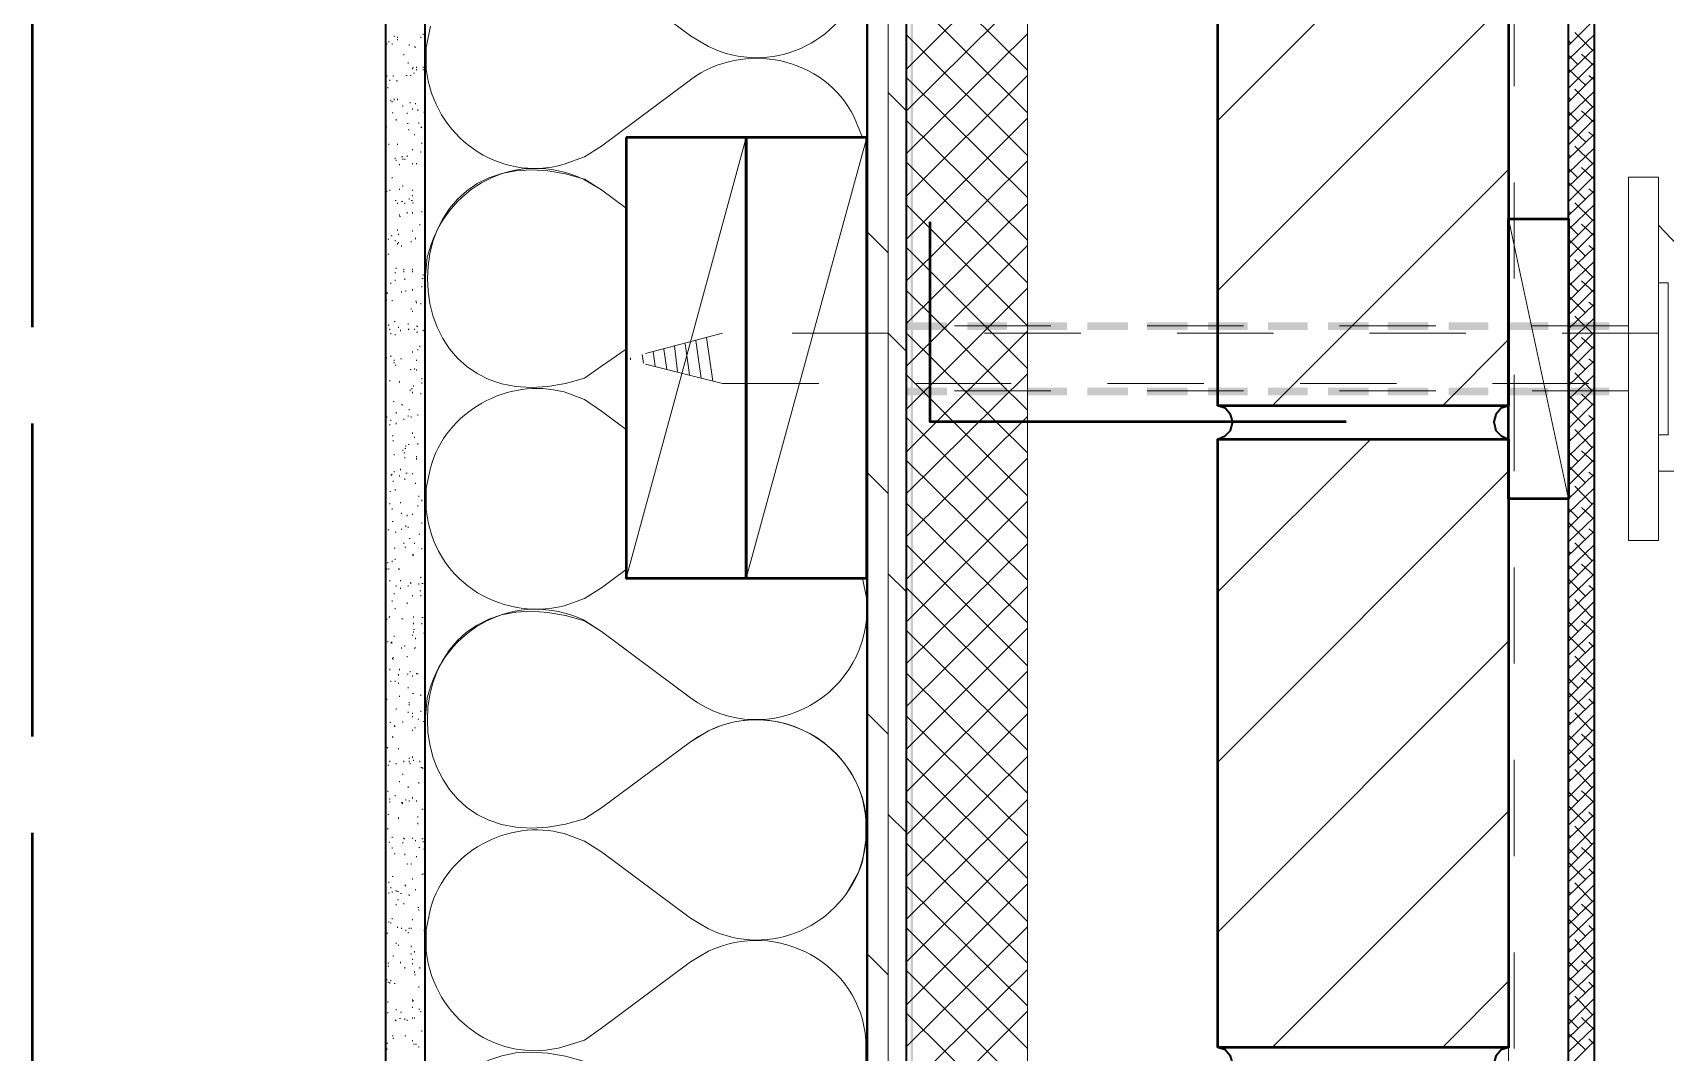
# Model space of a CAD drawing. Header units: inches. Extents: x 5 to 516, y -193 to 129.
# Drawn here: x 91.247 to 92.943, y -178.533 to -177.474 of the extents above; entities that cross this region are included whole.
import ezdxf

# ---------------------------------------------------------------- set-up
doc = ezdxf.new("R2010")
doc.units = ezdxf.units.IN
doc.header["$MEASUREMENT"] = 0
doc.linetypes.add('PDF_IMPORT', pattern=[1, 0.8, -0.2])
doc.layers.add('PDF8_Geometry', color=7, linetype='Continuous')
doc.layers.add('PDF8_Solid Fills', color=7, linetype='Continuous')

msp = doc.modelspace()

# ---------------------------------------------------------------- hatches: boundary and pattern name
at = {"layer": 'PDF8_Solid Fills', "transparency": 33554559}
for points in [[(92.1544045, -177.7746709), (92.1544045, -177.7824487), (92.1966267, -177.7824495), (92.1966267, -177.7746709)], [(92.2177386, -177.7746709), (92.2177386, -177.7824487), (92.2588497, -177.7824495), (92.2588497, -177.7746709)], [(92.2799606, -177.7746709), (92.2799606, -177.7824487), (92.3210717, -177.7824495), (92.3210717, -177.7746709)], [(92.3421825, -177.7746709), (92.3421825, -177.7824487), (92.3844047, -177.7824495), (92.3844047, -177.7746709)], [(92.4044045, -177.7746709), (92.4044045, -177.7824487), (92.4466267, -177.7824495), (92.4466267, -177.7746709)], [(92.4677386, -177.7746709), (92.4677386, -177.7824487), (92.5088497, -177.7824495), (92.5088497, -177.7746709)], [(92.5299606, -177.7746709), (92.5299606, -177.7824487), (92.5710717, -177.7824495), (92.5710717, -177.7746709)], [(92.5921825, -177.7746709), (92.5921825, -177.7824487), (92.6344048, -177.7824495), (92.6344048, -177.7746709)], [(92.6544045, -177.7746709), (92.6544045, -177.7824487), (92.6966267, -177.7824495), (92.6966267, -177.7746709)], [(92.7177386, -177.7746709), (92.7177386, -177.7824487), (92.7588498, -177.7824495), (92.7588498, -177.7746709)], [(92.7799606, -177.7746709), (92.7799606, -177.7824487), (92.8210717, -177.7824495), (92.8210717, -177.7746709)], [(92.8421826, -177.7746709), (92.8421826, -177.7824487), (92.8844048, -177.7824495), (92.8844048, -177.7746709)], [(92.1544045, -177.8424493), (92.1544045, -177.8502271), (92.1966267, -177.8502268), (92.1966267, -177.8424493)], [(92.2177386, -177.8424493), (92.2177386, -177.8502271), (92.2588497, -177.8502268), (92.2588497, -177.8424493)], [(92.2799606, -177.8424493), (92.2799606, -177.8502271), (92.3210717, -177.8502268), (92.3210717, -177.8424493)], [(92.3421825, -177.8424493), (92.3421825, -177.8502271), (92.3844047, -177.8502268), (92.3844047, -177.8424493)], [(92.4044045, -177.8424493), (92.4044045, -177.8502271), (92.4466267, -177.8502268), (92.4466267, -177.8424493)], [(92.4677386, -177.8424493), (92.4677386, -177.8502271), (92.5088497, -177.8502268), (92.5088497, -177.8424493)], [(92.5299606, -177.8424493), (92.5299606, -177.8502271), (92.5710717, -177.8502268), (92.5710717, -177.8424493)], [(92.5921825, -177.8424493), (92.5921825, -177.8502271), (92.6344048, -177.8502268), (92.6344048, -177.8424493)], [(92.6544045, -177.8424493), (92.6544045, -177.8502271), (92.6966267, -177.8502268), (92.6966267, -177.8424493)], [(92.7177386, -177.8424493), (92.7177386, -177.8502271), (92.7588498, -177.8502268), (92.7588498, -177.8424493)], [(92.7799606, -177.8424493), (92.7799606, -177.8502271), (92.8210717, -177.8502268), (92.8210717, -177.8424493)], [(92.8421826, -177.8424493), (92.8421826, -177.8502271), (92.8844048, -177.8502268), (92.8844048, -177.8424493)]]:
    msp.add_hatch(color=256, dxfattribs=at).paths.add_polyline_path(points)

# ---------------------------------------------------------------- linework, layer by layer
at = {"layer": 'PDF8_Geometry', "lineweight": 35}
for points in [[(92.1132939, -171.2291155), (92.1132939, -180.5413382), (92.154405, -180.5413382), (92.154405, -171.2291155)], [(91.6544044, -180.645783), (91.6544044, -177.2702272), (91.6132933, -177.2702272)], [(91.6132938, -177.2702266), (91.6132938, -180.6457824)], [(92.4777393, -177.8957827), (92.4855171, -177.8924494), (92.4910727, -177.8868938), (92.4932949, -177.878005), (92.4910727, -177.8702272), (92.4855171, -177.8635605), (92.4777393, -177.8613383)], [(92.7799606, -177.8613374), (92.7721828, -177.8635597), (92.7666273, -177.8702263), (92.764405, -177.8780041), (92.7666273, -177.886893), (92.7721828, -177.8924485), (92.7799606, -177.8957819)], [(92.4777393, -178.5624495), (92.4855171, -178.5591161), (92.4910727, -178.5535606), (92.4932949, -178.5446717), (92.4910727, -178.5368939), (92.4855171, -178.5302272), (92.4777393, -178.528005)], [(92.7799606, -178.5280042), (92.7721828, -178.5302264), (92.7666273, -178.536893), (92.764405, -178.5446708), (92.7666273, -178.5535597), (92.7721828, -178.5591153), (92.7799606, -178.5624486)]]:
    msp.add_lwpolyline(points, dxfattribs=at)
at = {"layer": 'PDF8_Geometry', "lineweight": 15}
for points in [[(92.1144061, -180.5413382), (92.1144061, -171.2280039)], [(92.1355152, -180.5413382), (92.1355152, -171.2280039)], [(92.4777393, -177.5646715), (92.7799616, -177.2624493)], [(91.9488493, -177.4880044), (91.9299604, -177.4768933), (91.8377382, -177.4080044), (91.8199604, -177.3968933), (91.7988493, -177.3891155)], [(92.1544045, -177.5113381), (92.27996, -177.3857825)], [(92.2799606, -177.5124491), (92.154405, -177.3880047)], [(92.27996, -177.4302263), (92.1544045, -177.5546708), (92.1355156, -177.5357819)], [(92.2799606, -177.5568929), (92.154405, -177.4313374)], [(92.4777393, -177.7413378), (92.7799616, -177.4391155)], [(92.8421826, -177.4868935), (92.8688492, -177.4602268)], [(91.6221824, -177.4780038), (91.6221824, -177.4768927)], [(91.6255167, -177.479116), (91.6255167, -177.4780049)], [(91.6255167, -177.4813382), (91.6255167, -177.4802271)], [(91.6499601, -177.4780038), (91.6499601, -177.479115)], [(91.6521823, -177.4757817), (91.6521823, -177.4746706)], [(91.6599604, -177.4668933), (91.655516, -177.4891155), (91.655516, -177.5113378)], [(92.1544045, -177.5991157), (92.27996, -177.4746712)], [(92.2799606, -177.6013378), (92.154405, -177.4757823)], [(92.8421826, -177.5013374), (92.8688492, -177.4757818)], [(92.8666283, -177.4913378), (92.8488505, -177.47356)], [(91.614406, -177.4846714), (91.614406, -177.4857825)], [(91.6166282, -177.4835603), (91.6166282, -177.4824492)], [(91.6199602, -177.4846714), (91.6199602, -177.4857825)], [(91.6321831, -177.495782), (91.6321831, -177.4968931)], [(91.6377396, -177.4857824), (91.6377396, -177.4868935)], [(91.6432938, -177.4880046), (91.6444049, -177.4891157)], [(92.8444047, -177.4846714), (92.8421825, -177.481338)], [(92.8421826, -177.5157823), (92.8688492, -177.4902268)], [(92.8521833, -177.5068938), (92.8421833, -177.4968938)], [(92.8688504, -177.5080049), (92.8555171, -177.4957827)], [(91.6366274, -177.5057816), (91.6366274, -177.5046705)], [(91.6410716, -177.5113381), (91.6410716, -177.510227)], [(91.6410716, -177.510227), (91.6421827, -177.510227)], [(91.6455159, -177.510227), (91.6455159, -177.5091159)], [(91.6455159, -177.5124491), (91.6455159, -177.511338)], [(91.6521823, -177.510227), (91.6521823, -177.5091159)], [(91.6521823, -177.5124491), (91.6521823, -177.511338)], [(92.8421826, -177.5313373), (92.8688492, -177.5046706)], [(92.8599619, -177.5280041), (92.8421841, -177.5113374)], [(91.614406, -177.5191155), (91.614406, -177.5180044)], [(91.615516, -177.5313373), (91.615516, -177.5302262)], [(91.6177381, -177.5235598), (91.6177381, -177.5224487)], [(91.6210724, -177.5180045), (91.6210724, -177.5191156)], [(91.6255167, -177.5235598), (91.6244056, -177.5235598)], [(91.6344052, -177.5180045), (91.6355163, -177.5180045)], [(91.6399594, -177.5180045), (91.6388483, -177.5180045)], [(91.6432938, -177.5157823), (91.6421826, -177.5157823)], [(91.9299607, -177.5224486), (91.8377385, -177.5913375)], [(92.1544045, -177.6435606), (92.27996, -177.518005)], [(92.2799606, -177.6446705), (92.154405, -177.5202261)], [(92.8421826, -177.5457823), (92.8688492, -177.5191156)], [(92.8688504, -177.5224487), (92.8632948, -177.5180043)], [(91.6188503, -177.5446712), (91.6188503, -177.5435601)], [(91.6199602, -177.5457823), (91.6199602, -177.5446711)], [(91.6221824, -177.5435601), (91.6221824, -177.542449)], [(91.6255167, -177.5435601), (91.6255167, -177.542449)], [(91.6388495, -177.5468933), (91.6388495, -177.5457822)], [(91.6444059, -177.5468933), (91.6444059, -177.5480044)], [(92.8444047, -177.5435601), (92.8421825, -177.5402268)], [(92.8421826, -177.5602272), (92.8688492, -177.5346717)], [(92.8666283, -177.5502265), (92.8488505, -177.5324487)], [(91.6199602, -177.5568929), (91.6210713, -177.5568929)], [(91.6310709, -177.5502265), (91.6310709, -177.5491154)], [(91.6355152, -177.5580051), (91.6355152, -177.556894)], [(91.6410716, -177.5535597), (91.6410716, -177.5524486)], [(91.6466281, -177.5535597), (91.6466281, -177.5546708)], [(91.6532945, -177.5568929), (91.6532945, -177.5557818)], [(92.1088496, -177.5824486), (92.0999607, -177.5613375)], [(92.1544045, -177.6880044), (92.27996, -177.5624488)], [(92.2799606, -177.6891154), (92.154405, -177.564671)], [(92.8421826, -177.5746711), (92.8688492, -177.5491155)], [(92.8421826, -177.5902272), (92.8688492, -177.5635605)], [(92.8521833, -177.5657826), (92.8421833, -177.5557826)], [(92.8688504, -177.5668936), (92.8555171, -177.5546714)], [(91.614406, -177.5713379), (91.6132949, -177.5713379)], [(91.6366274, -177.5680047), (91.6355162, -177.5680047)], [(91.6377396, -177.5746711), (91.6366284, -177.5746711)], [(91.6432938, -177.5802264), (91.6432938, -177.5791153)], [(91.647738, -177.5680047), (91.647738, -177.5668936)], [(91.6510723, -177.5713379), (91.6499612, -177.572449)], [(91.9877378, -177.5824486), (91.8632933, -178.0402264)], [(92.1132939, -177.5824486), (91.9877383, -178.0402264)], [(92.8421826, -177.604671), (92.8688492, -177.5791155)], [(92.8599619, -177.5868928), (92.8421841, -177.5702262)], [(92.8688504, -177.5813375), (92.8632948, -177.5768931)], [(91.6166282, -177.589115), (91.6166282, -177.5902261)], [(91.6255167, -177.5902272), (91.6255167, -177.589116)], [(91.6410716, -177.5957825), (91.6410716, -177.5946714)], [(91.6499601, -177.5980046), (91.6499601, -177.5968935)], [(91.6510723, -177.589115), (91.6510723, -177.5880039)], [(91.7988493, -177.6102267), (91.8199604, -177.6024489), (91.8377382, -177.5913378)], [(92.1144061, -177.5980046), (92.113295, -177.5968935)], [(92.8421826, -177.619116), (92.8688492, -177.5935604)], [(92.8666283, -177.6091153), (92.8488505, -177.5913375)], [(91.6232946, -177.60356), (91.6232946, -177.6046711)], [(91.6244045, -177.6068931), (91.6244045, -177.605782)], [(91.6277388, -177.6113374), (91.6277388, -177.6102263)], [(91.629961, -177.6024489), (91.6310721, -177.6024489)], [(91.6310709, -177.6057821), (91.6310709, -177.604671)], [(91.6332953, -177.6057821), (91.6332953, -177.604671)], [(91.6355152, -177.6024489), (91.6355152, -177.6013378)], [(91.6410716, -177.6091153), (91.6410716, -177.6102264)], [(91.6455159, -177.6102263), (91.6455159, -177.6091152)], [(92.1544045, -177.7313382), (92.27996, -177.6068937)], [(92.2799606, -177.7335603), (92.154405, -177.6080048)], [(92.5344048, -177.8613374), (92.7799604, -177.6157819)], [(92.8444047, -177.6024489), (92.8421825, -177.6002267)], [(92.8421826, -177.6335599), (92.8688492, -177.6080043)], [(92.8521833, -177.6246713), (92.8421833, -177.6146713)], [(92.8688504, -177.6257824), (92.8555171, -177.6135602)], [(91.6199602, -177.6246713), (91.6199602, -177.6235602)], [(91.6310709, -177.6335599), (91.6310709, -177.6324488)], [(91.8188493, -177.6257819), (91.8377382, -177.6368931), (91.8632938, -177.655782), (91.8377382, -177.6368931), (91.8199604, -177.6257819)], [(92.8421826, -177.6491159), (92.8688492, -177.6224492)], [(92.8599619, -177.6468938), (92.8421841, -177.629116)], [(92.9044045, -178.0013381), (92.9044045, -177.6235603), (92.9355156, -177.6235603)], [(92.9355166, -177.6235603), (92.9355166, -178.0013381), (92.9044055, -178.0013381)], [(91.614406, -177.6380041), (91.614406, -177.6391152)], [(91.6177381, -177.6368931), (91.6177381, -177.6380042)], [(91.6244045, -177.6480049), (91.6232934, -177.6480049)], [(91.6255167, -177.651338), (91.6255167, -177.6502269)], [(91.6277388, -177.6368931), (91.6277388, -177.6357819)], [(91.629961, -177.6491159), (91.6310721, -177.6491159)], [(91.6332953, -177.651338), (91.6332953, -177.6502269)], [(91.6377396, -177.6468938), (91.6377396, -177.6457827)], [(91.6410716, -177.6480049), (91.6399605, -177.6480049)], [(91.6410716, -177.6368931), (91.6410716, -177.6380042)], [(91.6410716, -177.6435606), (91.6410716, -177.6424495)], [(91.6421838, -177.650227), (91.6410727, -177.650227)], [(92.8421826, -177.6635598), (92.8688492, -177.6380042)], [(92.8666283, -177.668004), (92.8488505, -177.6502263)], [(92.8688504, -177.6402263), (92.8632948, -177.6357818)], [(91.6277388, -177.6635598), (91.6277388, -177.6624487)], [(91.6277388, -177.6646708), (91.6288499, -177.6646708)], [(91.6355152, -177.6613376), (91.6355152, -177.6602265)], [(91.6410716, -177.6613376), (91.6410716, -177.6602265)], [(91.6510723, -177.6591155), (91.6510723, -177.6602266)], [(92.1544045, -177.775782), (92.27996, -177.6513375)], [(92.2799606, -177.7780041), (92.154405, -177.6524485)], [(92.7799603, -177.6668936), (92.8421826, -177.9580047), (92.8688492, -177.9324491)], [(92.8444047, -177.6613376), (92.8421825, -177.6591154)], [(92.8421826, -177.6780048), (92.8688492, -177.6524492)], [(92.8421826, -177.6935597), (92.8688492, -177.666893)], [(91.6255167, -177.6780048), (91.6255167, -177.6791159)], [(91.6266266, -177.6835601), (91.6266266, -177.682449)], [(91.6410716, -177.6791158), (91.6410716, -177.6802269)], [(91.6488502, -177.6735605), (91.6488502, -177.6724494)], [(92.1355152, -177.7024493), (92.1144041, -177.6813382)], [(92.8421826, -177.7080047), (92.8688492, -177.681338)], [(92.8521833, -177.6835601), (92.8421833, -177.6735601)], [(92.8688504, -177.6846712), (92.8555171, -177.6724489)], [(92.9355166, -177.6735605), (93.0844055, -177.8302272)], [(91.615516, -177.6880044), (91.6166271, -177.6880044)], [(91.6199602, -177.6846712), (91.6188491, -177.6846712)], [(91.6232946, -177.6902265), (91.6232946, -177.6891154)], [(91.6255167, -177.6924486), (91.6255167, -177.6935597)], [(91.6266266, -177.6924486), (91.6266266, -177.6913375)], [(91.629961, -177.6957818), (91.629961, -177.6946707)], [(91.6399594, -177.6902265), (91.6399594, -177.6913376)], [(91.6444059, -177.6880044), (91.6444059, -177.6868932)], [(92.1544045, -177.8202269), (92.27996, -177.6946713)], [(92.2799606, -177.822449), (92.154405, -177.6968934)], [(92.8421826, -177.7224485), (92.8688492, -177.696893)], [(92.8599619, -177.7057825), (92.8421841, -177.6880048)], [(92.8688504, -177.6991161), (92.8632948, -177.6946717)], [(91.6166282, -177.7035604), (91.6155171, -177.7035604)], [(91.6244045, -177.7180043), (91.6244045, -177.7191154)], [(91.6566271, -177.7068931), (91.6544049, -177.7291153)], [(92.1132939, -177.7180043), (92.1132939, -177.7102265)], [(92.8444047, -177.7202264), (92.8421825, -177.7180042)], [(92.8421826, -177.7368935), (92.8688492, -177.711338)], [(92.8666283, -177.7268939), (92.8488505, -177.7091161)], [(91.6188503, -177.7335603), (91.6188503, -177.7346714)], [(91.6232946, -177.7235596), (91.6232946, -177.7224485)], [(91.6232946, -177.7313382), (91.6232946, -177.7302271)], [(91.6321831, -177.7202264), (91.6321831, -177.7191153)], [(91.6321831, -177.7224485), (91.6321831, -177.7213374)], [(91.6332953, -177.7302271), (91.6332953, -177.729116)], [(91.6410716, -177.7202264), (91.6410716, -177.7191153)], [(91.6410716, -177.7213375), (91.6410716, -177.7224486)], [(91.6521823, -177.7291161), (91.6510712, -177.7291161)], [(91.6521823, -177.7246718), (91.6521823, -177.7257829)], [(91.6544044, -177.7302271), (91.6544044, -177.729116)], [(92.1132939, -177.7391157), (92.1132939, -177.7313379)], [(92.8421826, -177.7524496), (92.8688492, -177.7257829)], [(92.8521833, -177.7424489), (92.8421833, -177.7324489)], [(92.8688504, -177.7435599), (92.8555171, -177.7313377)], [(92.9355166, -177.8913385), (92.9455166, -177.8913385), (92.9455166, -177.7335607), (92.9355166, -177.7335607)], [(91.6132938, -177.7513374), (91.614405, -177.7513374)], [(91.614406, -177.7435599), (91.6155171, -177.744671)], [(91.6199602, -177.7524496), (91.6199602, -177.7513385)], [(91.629961, -177.7435599), (91.629961, -177.7424488)], [(91.6344052, -177.7424489), (91.6344052, -177.7413377)], [(91.6410716, -177.7413378), (91.6410716, -177.7402267)], [(91.6444059, -177.7524496), (91.6455171, -177.7524496)], [(91.6510723, -177.7368935), (91.6510723, -177.7380046)], [(92.1544045, -177.8646706), (92.27996, -177.7391151)], [(92.2799606, -177.8657828), (92.154405, -177.7413384)], [(92.8421826, -177.7668934), (92.8688492, -177.7402268)], [(92.8599619, -177.7646713), (92.8421841, -177.7468935)], [(91.6399594, -177.7613381), (91.6399594, -177.760227)], [(91.6410716, -177.7635602), (91.6410716, -177.7624491)], [(91.6455159, -177.7546717), (91.6455159, -177.7535606)], [(91.6499601, -177.7557816), (91.6499601, -177.7546705)], [(91.6544044, -177.7668934), (91.6544044, -177.7657823)], [(92.8421826, -177.7813373), (92.8688492, -177.7557817)], [(92.8666283, -177.7857827), (92.8488505, -177.7680049)], [(92.8688504, -177.7580049), (92.8632948, -177.7535605)], [(91.6132938, -177.7780041), (91.6132938, -177.7791152)], [(91.6166282, -177.7780041), (91.6166282, -177.776893)], [(91.6177381, -177.7813373), (91.6177381, -177.7824484)], [(91.6188503, -177.7868938), (91.6188503, -177.7857826)], [(91.6232946, -177.7735598), (91.6221835, -177.7735598)], [(91.6266266, -177.7802274), (91.6266266, -177.7791162)], [(91.6288488, -177.7835594), (91.6288488, -177.7824483)], [(91.6366274, -177.776893), (91.6366274, -177.7757819)], [(91.6377396, -177.7813373), (91.6366284, -177.7824484)], [(91.6432938, -177.7824495), (91.6432938, -177.7813384)], [(91.6455159, -177.7780041), (91.646627, -177.7791152)], [(91.6466281, -177.7846716), (91.645517, -177.7846716)], [(91.6521823, -177.7824495), (91.6521823, -177.7835606)], [(92.1544045, -177.8046708), (92.1355156, -177.7857819)], [(92.1544045, -177.9091155), (92.27996, -177.78356)], [(92.2799606, -177.9102266), (92.154405, -177.7857821)], [(92.8444047, -177.7791152), (92.8421825, -177.7768929)], [(92.8421826, -177.7957823), (92.8688492, -177.7702267)], [(92.8421826, -177.8113372), (92.8688492, -177.7846705)], [(91.6232946, -177.7880048), (91.6232946, -177.7868937)], [(91.6466281, -177.8024487), (91.6466281, -177.8035598)], [(91.6488502, -177.8002265), (91.6488502, -177.7991154)], [(91.8632939, -177.8024487), (91.8377383, -177.8202265)], [(91.9021823, -177.8024487), (91.9055156, -177.8235598)], [(91.913293, -177.7991155), (91.9166263, -177.8257821)], [(91.9244059, -177.7968933), (91.9288503, -177.8291156)], [(91.9355165, -177.7935601), (91.9410721, -177.832449)], [(91.9466272, -177.7902269), (91.9532939, -177.8357825)], [(92.7110722, -177.8613374), (92.7799611, -177.7924485)], [(92.8421826, -177.8257822), (92.8688492, -177.7991155)], [(92.8521833, -177.8013376), (92.8421833, -177.7913376)], [(92.8688504, -177.8024487), (92.8555171, -177.7902265)], [(91.614406, -177.8113372), (91.6132949, -177.8113372)], [(91.6188503, -177.8102273), (91.6188503, -177.8091162)], [(91.6221824, -177.8146715), (91.6221824, -177.8135604)], [(91.6221824, -177.8168937), (91.6221824, -177.8157826)], [(91.6244045, -177.8191158), (91.6232934, -177.8191158)], [(91.629961, -177.8124494), (91.6288498, -177.8124494)], [(91.6410716, -177.8057819), (91.6410716, -177.8046708)], [(91.6455159, -177.8135605), (91.6455159, -177.8146716)], [(91.8199604, -177.8324486), (91.8377382, -177.8202264)], [(91.879961, -177.8080051), (91.8810721, -177.816894)], [(91.8910716, -177.8046708), (91.8932939, -177.8202264)], [(92.8421826, -177.8402272), (92.8688492, -177.8146716)], [(92.8599619, -177.8235601), (92.8421841, -177.8057823)], [(92.8688504, -177.8168937), (92.8632948, -177.8124492)], [(91.6177381, -177.8357829), (91.6177381, -177.8346718)], [(91.6277388, -177.8357829), (91.6277388, -177.836894)], [(91.6388495, -177.8235601), (91.6399606, -177.8235601)], [(91.6432938, -177.822449), (91.6432938, -177.8235601)], [(91.6455159, -177.8246711), (91.6455159, -177.82356)], [(91.6510723, -177.8335597), (91.6510723, -177.8324485)], [(91.6510723, -177.8368929), (91.6510723, -177.838004)], [(92.1544045, -177.9524494), (92.27996, -177.8280049)], [(92.2799606, -177.9546715), (92.154405, -177.8291159)], [(92.8444047, -177.838005), (92.8421825, -177.8357828)], [(92.8421826, -177.854671), (92.8688492, -177.8291155)], [(92.8666283, -177.8457825), (92.8488505, -177.8268936)], [(91.6132938, -177.8513378), (91.6132938, -177.8502267)], [(91.6388495, -177.8446714), (91.6388495, -177.8457826)], [(91.6410716, -177.8435604), (91.6399605, -177.8435604)], [(91.6410716, -177.8480046), (91.6410716, -177.8468935)], [(91.6421838, -177.8413382), (91.6421838, -177.8402271)], [(91.6499601, -177.8480046), (91.6499601, -177.8491158)], [(91.6544044, -177.8446714), (91.6544044, -177.8435603)], [(91.8632938, -177.8857817), (91.8377382, -177.8668928), (91.8199604, -177.8546705), (91.7988493, -177.8468928)], [(92.1144061, -177.8480046), (92.113295, -177.8468935)], [(92.1544045, -177.8457825), (92.1544045, -177.8446714)], [(92.8421826, -177.8702271), (92.8688492, -177.8435604)], [(92.8521833, -177.8602264), (92.8421833, -177.8502264)], [(92.8688504, -177.8613374), (92.8555171, -177.8491152)], [(91.6132938, -177.869116), (91.6132938, -177.8680049)], [(91.6221824, -177.8568932), (91.6210713, -177.8568932)], [(91.6244045, -177.869116), (91.6244045, -177.8680049)], [(91.6310709, -177.8602264), (91.6299598, -177.8602264)], [(91.6377396, -177.8657828), (91.6377396, -177.8646717)], [(91.6466281, -177.8702271), (91.6466281, -177.8713382)], [(92.8421826, -177.8846709), (92.8688492, -177.8580043)], [(92.8599619, -177.8824488), (92.8421841, -177.864671)], [(91.614406, -177.8735603), (91.614406, -177.8724492)], [(91.6177381, -177.8813378), (91.6177381, -177.8802266)], [(91.6188503, -177.8768935), (91.6188503, -177.8757824)], [(91.6244045, -177.8802267), (91.6244045, -177.8791156)], [(91.6321831, -177.8757824), (91.6321831, -177.8746713)], [(91.6366274, -177.8724492), (91.6366274, -177.8713381)], [(91.6399594, -177.8724492), (91.6399594, -177.8735603)], [(92.1544045, -177.9968931), (92.27996, -177.8724487)], [(92.2799606, -177.9991153), (92.154405, -177.8735597)], [(92.8421826, -177.8991159), (92.8688492, -177.8735604)], [(92.8421826, -177.9135598), (92.8688492, -177.8880042)], [(92.8666283, -177.9046713), (92.8488505, -177.8857824)], [(92.8688504, -177.8757824), (92.8632948, -177.871338)], [(91.6199602, -177.8924484), (91.6210713, -177.8924484)], [(91.6210724, -177.8980049), (91.6210724, -177.8968938)], [(91.6344052, -177.9024491), (91.6344052, -177.9035602)], [(91.6377396, -177.9013381), (91.6366284, -177.9013381)], [(91.6410716, -177.8902263), (91.6410716, -177.8891152)], [(91.6432938, -177.8935606), (91.6432938, -177.8946717)], [(91.6466281, -177.900227), (91.6466281, -177.9013381)], [(91.6544044, -177.9024491), (91.6544044, -177.901338)], [(92.4777393, -178.0546708), (92.6366282, -177.8957819)], [(92.8444047, -177.8968938), (92.8421825, -177.8946716)], [(92.8421826, -177.9291158), (92.8688492, -177.9024492)], [(91.6221824, -177.9113377), (91.6221824, -177.9124488)], [(91.6310709, -177.9068934), (91.6310709, -177.9080045)], [(91.6332953, -177.9102266), (91.6321842, -177.9102266)], [(91.6344052, -177.9057823), (91.6332941, -177.9057823)], [(91.6332953, -177.9157819), (91.6332953, -177.9146708)], [(91.6455159, -177.9146709), (91.6455159, -177.9135597)], [(91.6455159, -177.916893), (91.6455159, -177.9157819)], [(92.1544045, -178.041338), (92.27996, -177.9157825)], [(92.2799606, -178.0424491), (92.154405, -177.9180046)], [(92.8421826, -177.9435597), (92.8688492, -177.916893)], [(92.8521833, -177.9191163), (92.8421833, -177.9091163)], [(92.8688504, -177.9202262), (92.8555171, -177.908004)], [(91.6199602, -177.932449), (91.6188491, -177.9335602)], [(91.6221824, -177.9302269), (91.6221824, -177.9291158)], [(91.6277388, -177.9335601), (91.6277388, -177.9346712)], [(91.6288488, -177.9280048), (91.6288488, -177.9268937)], [(91.6332953, -177.9380044), (91.6332953, -177.9368933)], [(91.6344052, -177.931338), (91.6355163, -177.931338)], [(91.6410716, -177.932449), (91.6410716, -177.9313379)], [(91.6599604, -177.9257817), (91.655516, -177.9468928), (91.655516, -177.969115)], [(92.1355152, -177.9524494), (92.1144041, -177.9313383)], [(92.4777393, -178.2313382), (92.7799616, -177.929116)], [(92.8599619, -177.9413376), (92.8421841, -177.9235598)], [(92.8688504, -177.9346712), (92.8632948, -177.9302267)], [(92.9355166, -177.9291158), (93.0555166, -177.9291158), (93.0666277, -177.9280047), (93.0777389, -177.9224492)], [(91.6188503, -177.9502261), (91.6177392, -177.9502261)], [(91.6210724, -177.9402265), (91.6210724, -177.9391154)], [(91.6232946, -177.9491162), (91.6232946, -177.9480051)], [(91.6444059, -177.9424486), (91.6444059, -177.9413375)], [(91.647738, -177.9557826), (91.647738, -177.9546715)], [(91.6544044, -177.9424486), (91.6544044, -177.9413375)], [(92.8444047, -177.9557826), (92.8421825, -177.9535603)], [(92.8421826, -177.9724486), (92.8688492, -177.946893)], [(92.8666283, -177.96356), (92.8488505, -177.9446711)], [(91.6177381, -177.96356), (91.6177381, -177.9624489)], [(91.6199602, -177.9680043), (91.6199602, -177.9691154)], [(91.6288488, -177.962449), (91.6288488, -177.9613378)], [(91.629961, -177.9735596), (91.629961, -177.9724485)], [(91.6466281, -177.9657822), (91.6466281, -177.964671)], [(91.6510723, -177.9602268), (91.6510723, -177.9591157)], [(92.1544045, -178.0857829), (92.27996, -177.9602274)], [(92.2799606, -178.0868929), (92.154405, -177.9624484)], [(92.8421826, -177.9880046), (92.8688492, -177.9613379)], [(92.8521833, -177.9780039), (92.8421833, -177.9680039)], [(92.8688504, -177.9791161), (92.8555171, -177.9668939)], [(91.6210724, -177.9813382), (91.6199613, -177.9813382)], [(91.629961, -177.9902267), (91.629961, -177.9891156)], [(91.6344052, -177.9857825), (91.6344052, -177.9868936)], [(91.6355152, -177.9757818), (91.6355152, -177.9746706)], [(91.6366274, -177.9880046), (91.6366274, -177.9868935)], [(91.6410716, -177.9735596), (91.6410716, -177.9746707)], [(91.6510723, -177.9835603), (91.6510723, -177.9824492)], [(92.8421826, -178.0024496), (92.8688492, -177.976894)], [(92.8599619, -178.0002263), (92.8421841, -177.9824486)], [(92.8688504, -177.9935599), (92.8632948, -177.9891155)], [(91.6166282, -177.9902267), (91.6155171, -177.9902267)], [(91.6244045, -177.9924489), (91.6232934, -177.9924489)], [(91.6321831, -178.0046717), (91.6321831, -178.0035606)], [(91.6388495, -177.9991153), (91.6377384, -177.9991153)], [(91.6432938, -178.0035595), (91.6432938, -178.0046706)], [(91.647738, -177.994671), (91.6488491, -177.994671)], [(92.1544045, -178.1291156), (92.27996, -178.0046712)], [(92.2799606, -178.1313378), (92.154405, -178.0057822)], [(92.8421826, -178.0168935), (92.8688492, -177.9913379)], [(92.8421826, -178.0313373), (92.8688492, -178.0057818)], [(92.8666283, -178.0224488), (92.8488505, -178.0035599)], [(91.615516, -178.0246709), (91.615516, -178.0235598)], [(91.6199602, -178.0235598), (91.6199602, -178.0224487)], [(91.6221824, -178.009116), (91.6232935, -178.009116)], [(91.6232946, -178.0213377), (91.6232946, -178.0202266)], [(91.6344052, -178.0080049), (91.6332941, -178.0080049)], [(91.6410716, -178.0157824), (91.6410716, -178.0168935)], [(91.6421838, -178.0168935), (91.6421838, -178.0157823)], [(91.6510723, -178.0102271), (91.6510723, -178.0091159)], [(92.8444047, -178.0146713), (92.8421825, -178.0124491)], [(92.8421826, -178.0468934), (92.8688492, -178.0202267)], [(91.614406, -178.0302274), (91.614406, -178.0313385)], [(91.6166282, -178.0313373), (91.6166282, -178.0302262)], [(91.6266266, -178.0302274), (91.6277377, -178.0313385)], [(91.6499601, -178.0391159), (91.6499601, -178.040227)], [(91.8632939, -178.0313373), (91.8377383, -178.0502262)], [(92.1132938, -178.0624492), (92.1088493, -178.040227)], [(92.1544045, -178.0546708), (92.1355156, -178.0357819)], [(92.8421826, -178.0613372), (92.8688492, -178.0357817)], [(92.8521833, -178.0368938), (92.8421833, -178.0268938)], [(92.8688504, -178.0380048), (92.8555171, -178.0257826)], [(91.6177381, -178.0435602), (91.6177381, -178.0424491)], [(91.6221824, -178.056893), (91.6221824, -178.0557818)], [(91.6244045, -178.0491155), (91.6244045, -178.0480044)], [(91.6288488, -178.0435602), (91.6288488, -178.0424491)], [(91.6288488, -178.0513376), (91.6288488, -178.0502265)], [(91.6366274, -178.0480044), (91.6366274, -178.0491155)], [(91.6388495, -178.0446712), (91.6399606, -178.0457823)], [(91.647738, -178.0468934), (91.647738, -178.0457823)], [(91.6499601, -178.0535598), (91.648849, -178.0535598)], [(91.6521823, -178.0457823), (91.6510712, -178.0457823)], [(91.7988493, -178.069115), (91.8199604, -178.0613372), (91.8377382, -178.0502261)], [(92.1544045, -178.1735605), (92.27996, -178.0491161)], [(92.2799606, -178.1757827), (92.154405, -178.0502271)], [(92.8421826, -178.0757822), (92.8688492, -178.0502267)], [(92.8599619, -178.0591151), (92.8421841, -178.0413373)], [(92.8688504, -178.0524487), (92.8632948, -178.0480043)], [(91.6199602, -178.0646716), (91.6199602, -178.0635604)], [(91.6232946, -178.072449), (91.6232946, -178.0713379)], [(91.6355152, -178.0668937), (91.6355152, -178.0657826)], [(91.6410716, -178.0580052), (91.6410716, -178.0591163)], [(91.6499601, -178.0580052), (91.6499601, -178.0591163)], [(92.8444047, -178.0735601), (92.8421825, -178.0713379)], [(92.8421826, -178.0913383), (92.8688492, -178.0646716)], [(92.8666283, -178.0813375), (92.8488505, -178.0624487)], [(91.614406, -178.0824486), (91.614406, -178.0835597)], [(91.6177381, -178.0802265), (91.616627, -178.0813376)], [(91.6310709, -178.0824486), (91.6299598, -178.0824486)], [(91.6421838, -178.0802265), (91.6421838, -178.0813376)], [(91.6421838, -178.0880051), (91.6421838, -178.086894)], [(91.6510723, -178.0813375), (91.6521835, -178.0813375)], [(91.6510723, -178.0880051), (91.6510723, -178.086894)], [(91.9299604, -178.1646714), (91.8377382, -178.0957825), (91.8188493, -178.0835603)], [(92.8421826, -178.1057821), (92.8688492, -178.0791155)], [(92.8521833, -178.0957825), (92.8421833, -178.0857825)], [(92.8688504, -178.0968936), (92.8555171, -178.0846714)], [(91.615516, -178.1068932), (91.615516, -178.1057821)], [(91.6199602, -178.1068932), (91.6188491, -178.1068932)], [(91.6188503, -178.1080043), (91.6199614, -178.1080043)], [(91.6221824, -178.1002268), (91.6221824, -178.1013379)], [(91.6410716, -178.1002268), (91.6410716, -178.0991157)], [(91.6432938, -178.0935604), (91.6421826, -178.0935604)], [(91.6421838, -178.0968936), (91.6421838, -178.0957825)], [(91.6444059, -178.10356), (91.6444059, -178.1024489)], [(91.6532945, -178.0980047), (91.6532945, -178.0968935)], [(92.1144061, -178.0980047), (92.113295, -178.0968935)], [(92.1544045, -178.2180043), (92.27996, -178.0924487)], [(92.2799606, -178.2191154), (92.154405, -178.0946709)], [(92.4777393, -178.4080045), (92.7799616, -178.1057823)], [(92.8421826, -178.1202271), (92.8688492, -178.0946716)], [(92.8599619, -178.118005), (92.8421841, -178.1002272)], [(92.8688504, -178.1124485), (92.8632948, -178.106893)], [(91.6199602, -178.1235603), (91.6210713, -178.1246714)], [(91.6210724, -178.1235603), (91.6210724, -178.1224492)], [(91.629961, -178.1135607), (91.629961, -178.1124496)], [(91.6332953, -178.1113375), (91.6332953, -178.1102263)], [(91.6355152, -178.1224492), (91.6355152, -178.1213381)], [(91.6444059, -178.1124485), (91.6432948, -178.1135596)], [(92.8421826, -178.134671), (92.8688492, -178.1091154)], [(92.8421826, -178.150227), (92.8688492, -178.1235604)], [(92.8666283, -178.1402263), (92.8488505, -178.1213374)], [(91.6177381, -178.135782), (91.6177381, -178.1346709)], [(91.6266266, -178.1413385), (91.6266266, -178.1402274)], [(91.6277388, -178.135782), (91.6277388, -178.1346709)], [(91.6366274, -178.1402263), (91.6355162, -178.1402263)], [(91.6388495, -178.1368931), (91.6388495, -178.1380042)], [(91.6410716, -178.1424484), (91.6410716, -178.1413373)], [(91.6455159, -178.1391152), (91.6455159, -178.1402263)], [(91.6466281, -178.1402263), (91.6466281, -178.1391152)], [(92.1544045, -178.2624492), (92.27996, -178.1368936)], [(92.2799606, -178.2635603), (92.154405, -178.1391158)], [(92.8444047, -178.1324488), (92.8421825, -178.1302266)], [(92.8421826, -178.1646709), (92.8688492, -178.1380042)], [(91.6188503, -178.1480049), (91.6188503, -178.1468938)], [(91.6232946, -178.1480049), (91.6232946, -178.1468938)], [(91.6266266, -178.150227), (91.6266266, -178.1491159)], [(91.6366274, -178.1546713), (91.6366274, -178.1535602)], [(92.8421826, -178.1791159), (92.8688492, -178.1535603)], [(92.8521833, -178.1546713), (92.8421833, -178.1446713)], [(92.8599619, -178.1768937), (92.8421841, -178.159116)], [(92.8688504, -178.1557824), (92.8555171, -178.1435601)], [(91.6132938, -178.1746716), (91.6132938, -178.1735605)], [(91.614406, -178.1657819), (91.614406, -178.1668931)], [(91.6244045, -178.1768937), (91.6244045, -178.1757826)], [(91.6244045, -178.1757827), (91.6244045, -178.1768938)], [(91.6277388, -178.1635598), (91.6277388, -178.1624487)], [(91.6377396, -178.1702262), (91.6377396, -178.1691151)], [(91.6377396, -178.1724483), (91.6377396, -178.1713372)], [(91.6410716, -178.1602266), (91.6421827, -178.1602266)], [(91.6499601, -178.1624487), (91.6499601, -178.1613376)], [(91.6566271, -178.1646714), (91.6544049, -178.1880048)], [(92.8421826, -178.1935597), (92.8688492, -178.1680042)], [(92.8688504, -178.1713384), (92.8632948, -178.1657829)], [(91.6188503, -178.1902265), (91.6177392, -178.1902265)], [(91.6310709, -178.1891155), (91.6310709, -178.1902266)], [(91.6366274, -178.1802269), (91.6366274, -178.1791158)], [(91.6410716, -178.181338), (91.6410716, -178.1802269)], [(91.6410716, -178.1846712), (91.6410716, -178.1835601)], [(91.647738, -178.1868933), (91.6466269, -178.1868933)], [(91.6499601, -178.1791159), (91.6499601, -178.1780048)], [(91.6521823, -178.1891155), (91.6532934, -178.1891155)], [(92.1355152, -178.2024494), (92.1144041, -178.1813383)], [(92.1544045, -178.306893), (92.27996, -178.1813374)], [(92.2799606, -178.3080052), (92.154405, -178.1835607)], [(92.8444047, -178.1913376), (92.8421825, -178.1891154)], [(92.8421826, -178.2091158), (92.8688492, -178.1824491)], [(92.8666283, -178.1991162), (92.8488505, -178.1802273)], [(91.6210724, -178.2046715), (91.6199613, -178.2057826)], [(91.6221824, -178.1935597), (91.6232935, -178.1946708)], [(91.6410716, -178.198004), (91.6410716, -178.1991151)], [(91.6444059, -178.1957819), (91.6432948, -178.1957819)], [(91.9488493, -178.1991156), (91.9299604, -178.2102267), (91.8377382, -178.2791156)], [(91.9299613, -178.2102273), (91.8377391, -178.2791162)], [(92.8421826, -178.2235596), (92.8688492, -178.196893)], [(92.8521833, -178.21356), (92.8421833, -178.20356)], [(92.8688504, -178.2146711), (92.8555171, -178.2024489)], [(91.614406, -178.2157822), (91.6155171, -178.2168933)], [(91.6266266, -178.2168932), (91.6266266, -178.2180044)], [(91.6377396, -178.2280039), (91.6377396, -178.2268928)], [(91.6410716, -178.226894), (91.6410716, -178.2257829)], [(91.6544044, -178.2213375), (91.6544044, -178.2202264)], [(92.1544045, -178.3502268), (92.27996, -178.2257824)], [(92.2799606, -178.3524489), (92.154405, -178.2268934)], [(92.8421826, -178.2380046), (92.8688492, -178.2124491)], [(92.8421826, -178.2524496), (92.8688492, -178.2268941)], [(92.8599619, -178.2357825), (92.8421841, -178.2180047)], [(92.8688504, -178.2302272), (92.8632948, -178.2246716)], [(91.615516, -178.2346714), (91.6166271, -178.2346714)], [(91.6177381, -178.2313382), (91.6177381, -178.2302271)], [(91.6244045, -178.2335604), (91.6244045, -178.2324493)], [(91.6310709, -178.24356), (91.6310709, -178.2446711)], [(91.6321831, -178.2313382), (91.6321831, -178.2302271)], [(91.6377396, -178.2313382), (91.6377396, -178.2302271)], [(91.6388495, -178.2335604), (91.6388495, -178.2324493)], [(91.6421838, -178.2291161), (91.6421838, -178.2302272)], [(91.6488502, -178.2313382), (91.6488502, -178.2302271)], [(91.6521835, -178.2380047), (91.6510723, -178.2368936), (91.6499612, -178.2368936)], [(92.8421826, -178.2680045), (92.8688492, -178.2413379)], [(92.8666283, -178.2580049), (92.8488505, -178.2391161)], [(91.6132938, -178.2468932), (91.6132938, -178.245782)], [(91.615516, -178.2613381), (91.615516, -178.2624493)], [(91.6277388, -178.2524496), (91.6277388, -178.2513385)], [(91.6366274, -178.2568939), (91.6366274, -178.258005)], [(91.647738, -178.2535596), (91.647738, -178.2524484)], [(91.6544044, -178.2546717), (91.6544044, -178.2535606)], [(92.8444047, -178.2502264), (92.8421825, -178.2480041)], [(92.8421826, -178.2824495), (92.8688492, -178.2557829)], [(92.8688504, -178.2735599), (92.8555171, -178.2613376)], [(91.6177381, -178.2702267), (91.6177381, -178.2691156)], [(91.6177381, -178.2735599), (91.6177381, -178.2724488)], [(91.6232946, -178.2668935), (91.6232946, -178.2657824)], [(91.6310721, -178.2735599), (91.629961, -178.2735599), (91.6310721, -178.274671)], [(91.6344052, -178.2702267), (91.6344052, -178.2713378)], [(91.6377396, -178.2724488), (91.6377396, -178.2713377)], [(91.6410716, -178.2691156), (91.6410716, -178.2680045)], [(91.6455159, -178.2724488), (91.6455159, -178.2713377)], [(92.1544045, -178.3946706), (92.27996, -178.2702261)], [(92.2799606, -178.3968938), (92.154405, -178.2713383)], [(92.8421826, -178.2968934), (92.8688492, -178.2713378)], [(92.8521833, -178.2724488), (92.8421833, -178.2624488)], [(92.8599619, -178.2946713), (92.8421841, -178.2768935)], [(91.6166282, -178.2857827), (91.6155171, -178.2857827)], [(91.6266266, -178.290227), (91.6266266, -178.2891159)], [(91.6466281, -178.2891159), (91.6466281, -178.2880048)], [(91.6466281, -178.2957823), (91.6466281, -178.2946712)], [(91.6521823, -178.2802274), (91.6510712, -178.2802274)], [(91.6544044, -178.2913381), (91.6544044, -178.2902269)], [(92.1088493, -178.3346712), (92.1121827, -178.3124489), (92.1121827, -178.2913378)], [(92.1544045, -178.3046708), (92.1355156, -178.285782)], [(92.5344048, -178.5280042), (92.7799604, -178.2824486)], [(92.8421826, -178.3113372), (92.8688492, -178.2857817)], [(92.8688504, -178.2891159), (92.8632948, -178.2835604)], [(91.615516, -178.3013376), (91.615516, -178.3002265)], [(91.6199602, -178.3102273), (91.6199602, -178.3091162)], [(91.6321831, -178.3102273), (91.6321831, -178.3113384)], [(91.6321831, -178.3113372), (91.6332942, -178.3113372)], [(91.6410716, -178.3102273), (91.6410716, -178.3113384)], [(91.6521823, -178.3113372), (91.6510712, -178.3113372)], [(91.9488493, -178.4046712), (91.9299604, -178.3935601), (91.8377382, -178.3246712), (91.8199604, -178.3135601), (91.7988493, -178.3057823)], [(92.8444047, -178.3091151), (92.8421825, -178.3068929)], [(92.8421826, -178.3268933), (92.8688492, -178.3002266)], [(92.8666283, -178.3168937), (92.8488505, -178.2980048)], [(91.6177381, -178.3146716), (91.616627, -178.3146716)], [(91.6199602, -178.321338), (91.6199602, -178.3202269)], [(91.6232946, -178.3268933), (91.6221835, -178.3268933)], [(91.6310709, -178.3157826), (91.6310709, -178.3146715)], [(91.6332953, -178.3280044), (91.6332953, -178.3268933)], [(91.6444059, -178.3135605), (91.6444059, -178.3124494)], [(91.6455159, -178.3302265), (91.6455159, -178.3291154)], [(91.647738, -178.3202269), (91.6488491, -178.3202269)], [(91.6521823, -178.3135605), (91.6521823, -178.3146716)], [(91.6532945, -178.322449), (91.6532945, -178.3213379)], [(92.1544045, -178.4391155), (92.27996, -178.3135599)], [(92.2799606, -178.4402265), (92.154405, -178.3157821)], [(92.8421826, -178.3413383), (92.8688492, -178.3146716)], [(92.8521833, -178.3313376), (92.8421833, -178.3213376)], [(92.8688504, -178.3324486), (92.8555171, -178.3202264)], [(91.6355152, -178.3380051), (91.6355152, -178.336894)], [(91.6399594, -178.3368929), (91.6399594, -178.338004)], [(92.0932947, -178.3657829), (92.1044058, -178.3457829)], [(92.8421826, -178.3557821), (92.8688492, -178.3302266)], [(92.8421826, -178.3702271), (92.8688492, -178.3446716)], [(92.8599619, -178.35356), (92.8421841, -178.3357822)], [(92.8688504, -178.3480047), (92.8632948, -178.3424491)], [(91.6166282, -178.3568932), (91.6166282, -178.3557821)], [(91.6188503, -178.3624485), (91.6188503, -178.3613374)], [(91.6210724, -178.3502268), (91.6199613, -178.3502268)], [(91.6332953, -178.3591153), (91.6344064, -178.3602265)], [(91.6410716, -178.3524489), (91.6410716, -178.3535601)], [(91.6521823, -178.3480047), (91.6510712, -178.3480047)], [(91.6532945, -178.3468936), (91.6532945, -178.3480047)], [(92.1144061, -178.3480047), (92.113295, -178.3468936)], [(92.1544045, -178.4835604), (92.27996, -178.3580048)], [(92.2799606, -178.4846714), (92.154405, -178.360227)], [(92.8421826, -178.3857821), (92.8688492, -178.3591154)], [(92.8666283, -178.3757825), (92.8488505, -178.3568936)], [(91.6166282, -178.368005), (91.6166282, -178.3668939)], [(91.6199602, -178.3668928), (91.6199602, -178.3657817)], [(91.6244045, -178.3657829), (91.6244045, -178.3646718)], [(91.6244045, -178.3802267), (91.6244045, -178.3791156)], [(91.6266266, -178.3657829), (91.6255155, -178.3657829)], [(91.6255167, -178.3746714), (91.6266278, -178.3746714)], [(91.629961, -178.368005), (91.6288498, -178.368005)], [(91.6321831, -178.3780046), (91.6321831, -178.3791157)], [(91.6377396, -178.3702271), (91.6377396, -178.369116)], [(91.6444059, -178.3646707), (91.6444059, -178.3635596)], [(92.8444047, -178.368005), (92.8421825, -178.3657828)], [(92.8421826, -178.400227), (92.8688492, -178.3746715)], [(92.8688504, -178.3913385), (92.8555171, -178.3791163)], [(91.6166282, -178.3980049), (91.6166282, -178.3968938)], [(91.6199602, -178.3946706), (91.6199602, -178.3935595)], [(91.6410716, -178.3946706), (91.6410716, -178.3957817)], [(91.647738, -178.3824489), (91.6466269, -178.3824489)], [(91.647738, -178.3857821), (91.647738, -178.3846709)], [(91.6599604, -178.3835601), (91.655516, -178.4057823), (91.655516, -178.4280045)], [(92.8421826, -178.4146709), (92.8688492, -178.3891153)], [(92.8521833, -178.3902263), (92.8421833, -178.3802263)], [(92.8599619, -178.4124488), (92.8421841, -178.394671)], [(91.615516, -178.4091156), (91.6144049, -178.4091156)], [(91.6188503, -178.3980049), (91.6188503, -178.399116)], [(91.6255167, -178.4035602), (91.6255167, -178.4024491)], [(91.629961, -178.4035602), (91.629961, -178.4046714)], [(91.6344052, -178.4068934), (91.6344052, -178.4057823)], [(91.6366274, -178.4091156), (91.6366274, -178.4080045)], [(91.6377396, -178.4035602), (91.6377396, -178.4046714)], [(91.6399594, -178.4046713), (91.6399594, -178.4035602)], [(91.6532945, -178.4068934), (91.6532945, -178.4057823)], [(92.1544045, -178.5268931), (92.27996, -178.4024486)], [(92.2799606, -178.5291152), (92.154405, -178.4035597)], [(92.8421826, -178.4291159), (92.8688492, -178.4035603)], [(92.8688504, -178.4068934), (92.8632948, -178.4013379)], [(91.6244045, -178.4202262), (91.6244045, -178.4191151)], [(91.6266266, -178.4213384), (91.6266266, -178.4224495)], [(91.6399594, -178.4224484), (91.6399594, -178.4235595)], [(91.6399594, -178.431338), (91.6399594, -178.4302269)], [(91.6432938, -178.4291159), (91.6432938, -178.4280048)], [(91.9488493, -178.4280042), (91.9299604, -178.4391153), (91.8377382, -178.5080042)], [(92.8444047, -178.4268938), (92.8421825, -178.4246715)], [(92.8421826, -178.4446708), (92.8688492, -178.4180041)], [(92.8666283, -178.4346712), (92.8488505, -178.4157823)], [(91.6166282, -178.4402265), (91.6155171, -178.4402265)], [(91.6166282, -178.4435597), (91.6155171, -178.4435597)], [(91.6210724, -178.4335602), (91.6210724, -178.432449)], [(91.6288488, -178.4402265), (91.6288488, -178.4391154)], [(91.6332953, -178.4446708), (91.6332953, -178.4457819)], [(91.6410716, -178.4368934), (91.6410716, -178.4357822)], [(91.6410716, -178.4413376), (91.6410716, -178.4402265)], [(91.6488502, -178.4457819), (91.6488502, -178.4446708)], [(91.6544044, -178.4435597), (91.6532933, -178.4435597)], [(92.1355152, -178.4524494), (92.1144041, -178.4313383)], [(92.1544045, -178.571338), (92.27996, -178.4468935)], [(92.8421826, -178.4591158), (92.8688492, -178.4335602)], [(92.8521833, -178.4491162), (92.8421833, -178.4391162)], [(92.8688504, -178.4502261), (92.8555171, -178.4380039)], [(91.614406, -178.4580047), (91.614406, -178.4568936)], [(91.615516, -178.4602269), (91.6166271, -178.4602269)], [(91.6177381, -178.4613379), (91.6177381, -178.4602268)], [(91.6188503, -178.4591158), (91.6188503, -178.4580047)], [(91.6221824, -178.4613379), (91.6232935, -178.4613379)], [(91.6432938, -178.4502261), (91.6432938, -178.449115)], [(91.6432938, -178.4524494), (91.6444049, -178.4524494)], [(91.647738, -178.4657822), (91.647738, -178.4646711)], [(92.2799606, -178.5735601), (92.154405, -178.4480046)], [(92.7110722, -178.5280042), (92.7799611, -178.4591153)], [(92.8421826, -178.4735597), (92.8688492, -178.4480041)], [(92.8421826, -178.4880046), (92.8688492, -178.4624491)], [(92.8599619, -178.4713375), (92.8421841, -178.4546709)], [(92.8688504, -178.4657822), (92.8632948, -178.4602266)], [(91.615516, -178.4813383), (91.615516, -178.4802271)], [(91.6410716, -178.4791161), (91.6410716, -178.478005)], [(91.6421838, -178.4791161), (91.6410727, -178.4802272)], [(91.6544044, -178.4802272), (91.6544044, -178.4791161)], [(92.8421826, -178.5035596), (92.8688492, -178.4768929)], [(92.8666283, -178.49356), (92.8488505, -178.4746711)], [(91.615516, -178.4924489), (91.615516, -178.4913378)], [(91.6244045, -178.4891157), (91.6244045, -178.4880046)], [(91.6288488, -178.4980042), (91.6277377, -178.4980042)], [(91.6288488, -178.4913378), (91.6299599, -178.4913378)], [(91.6332953, -178.4991153), (91.6332953, -178.4980042)], [(91.6410716, -178.4868936), (91.6410716, -178.4857825)], [(91.6410716, -178.4980042), (91.6410716, -178.4968931)], [(91.6432938, -178.4968932), (91.6432938, -178.4980043)], [(91.647738, -178.4880046), (91.6488491, -178.4880046)], [(91.6499601, -178.4913378), (91.6499601, -178.4902267)], [(92.1544045, -178.6157829), (92.27996, -178.4902273)], [(92.2799606, -178.6168928), (92.154405, -178.4924484)], [(92.8444047, -178.4857825), (92.8421825, -178.4835603)], [(92.8421826, -178.5180046), (92.8688492, -178.492449)], [(92.8521833, -178.508005), (92.8421833, -178.498005)], [(92.8688504, -178.509116), (92.8555171, -178.4968938)], [(91.6232946, -178.4991153), (91.6244057, -178.5002264)], [(91.6355152, -178.5002264), (91.6355152, -178.4991153)], [(91.6510723, -178.5102271), (91.6510723, -178.5113382)], [(91.7988493, -178.5268934), (91.8199604, -178.5202267), (91.8377382, -178.5080045)], [(92.8421826, -178.5324495), (92.8688492, -178.506894)], [(92.8599619, -178.5302274), (92.8421841, -178.5135607)], [(91.615516, -178.5235599), (91.6144049, -178.5235599)], [(91.614406, -178.5302274), (91.614406, -178.5291163)], [(91.6210724, -178.5157824), (91.6199613, -178.5157824)], [(91.6210724, -178.5191156), (91.6210724, -178.5180045)], [(91.6332953, -178.5157824), (91.6344064, -178.5157824)], [(91.6410716, -178.5213378), (91.6410716, -178.5202266)], [(91.6421838, -178.524671), (91.6432949, -178.524671)], [(91.6455159, -178.524671), (91.6444048, -178.524671)], [(91.647738, -178.5280042), (91.647738, -178.526893)], [(92.1088493, -178.5635598), (92.1121827, -178.5424487), (92.1121827, -178.5202265)], [(92.8421826, -178.5480045), (92.8688492, -178.5213378)], [(92.8688504, -178.524671), (92.8632948, -178.5191154)]]:
    msp.add_lwpolyline(points, dxfattribs=at)
at = {"layer": 'PDF8_Geometry', "linetype": 'PDF_IMPORT', "lineweight": 15, "ltscale": 0.042222}
for points in [[(92.7855171, -171.2291155), (92.7855171, -179.5624485)], [(92.9044045, -177.7780041), (92.1755164, -177.7780041)], [(92.9044045, -177.8457825), (92.1755164, -177.8457825)]]:
    msp.add_lwpolyline(points, dxfattribs=at)
at = {"layer": 'PDF8_Geometry', "lineweight": 35}
msp.add_lwpolyline([(92.8421826, -179.5624484), (92.8421826, -171.3646701), (92.8688492, -171.3646701), (92.8688492, -179.5624484)], close=True, dxfattribs=at)
at = {"layer": 'PDF8_Geometry', "lineweight": 15}
for points in [[(92.2799606, -180.5413379), (92.2799606, -175.9368932), (92.154405, -175.9368932), (92.154405, -180.5413379)], [(91.6244045, -177.5635604), (91.6244045, -177.5646715)], [(92.1132939, -177.7313379), (92.1132939, -177.7391157)], [(91.8677381, -177.8135594), (91.8677381, -177.8113372)], [(91.8632938, -178.1146714), (91.8377382, -178.0957825), (91.8199604, -178.0846714), (91.8377382, -178.0957825)], [(91.8377382, -178.2791159), (91.8199604, -178.290227)]]:
    msp.add_lwpolyline(points, close=True, dxfattribs=at)
at = {"layer": 'PDF8_Geometry', "lineweight": 9}
msp.add_lwpolyline([(92.8421826, -179.8957823), (92.8421826, -175.9368932), (92.7799603, -175.9368932), (92.7799603, -179.8957823)], close=True, dxfattribs=at)
at = {"layer": 'PDF8_Geometry', "linetype": 'PDF_IMPORT', "lineweight": 50, "ltscale": 0.406667}
msp.add_lwpolyline([(96.2266275, -179.1535603), (96.2266275, -180.7568939), (91.2466278, -180.7568941), (91.2466262, -176.9435601), (93.8966279, -176.9435596), (93.8966283, -179.15356), (96.2266286, -179.1535603)], dxfattribs=at)
at = {"layer": 'PDF8_Geometry', "lineweight": 50}
for points in [[(92.4777393, -177.8613383), (92.4777393, -177.229116), (92.7799616, -177.229116), (92.7799616, -177.8613383)], [(91.8632939, -177.5824486), (91.8632939, -178.0402264), (91.9877383, -178.0402264), (91.9877383, -177.5824486)], [(91.9877378, -177.5824486), (91.9877378, -178.0402264), (92.1132933, -178.0402264), (92.1132933, -177.5824486)], [(92.7799606, -177.9580041), (92.7799606, -177.666893), (92.8421828, -177.666893), (92.8421828, -177.9580041)], [(92.4777393, -178.528005), (92.4777393, -177.8957827), (92.7799616, -177.8957827), (92.7799616, -178.528005)]]:
    msp.add_lwpolyline(points, close=True, dxfattribs=at)
msp.add_lwpolyline([(92.6110718, -177.8780046), (92.1788495, -177.8780046), (92.1788495, -177.6702268)], dxfattribs=at)
at = {"layer": 'PDF8_Geometry', "linetype": 'PDF_IMPORT', "lineweight": 15, "ltscale": 0.083333}
for points in [[(92.9355166, -177.7857827), (91.9632931, -177.7857827), (91.8832931, -177.8068938)], [(91.8832953, -177.8180047), (91.9632953, -177.8380047), (92.9355154, -177.838005)]]:
    msp.add_lwpolyline(points, dxfattribs=at)
at = {"layer": 'PDF8_Geometry', "lineweight": 0}
msp.add_lwpolyline([(92.9044045, -177.8424493), (92.9044045, -177.8502271)], dxfattribs=at)
at = {"layer": 'PDF8_Geometry', "lineweight": 15}
for points in [[(91.9488493, -177.4880044), (92.0126086, -177.519023), (92.0868864, -177.4855229), (92.1088493, -177.4180044)], [(92.0999607, -177.5613375), (92.0695163, -177.4985597), (91.9849052, -177.4815226), (91.9299607, -177.5224486)], [(91.655516, -177.5113378), (91.663016, -177.5808563), (91.7308493, -177.6301896), (91.7988493, -177.6102267)], [(91.8199604, -177.6257819), (91.6023308, -177.5539116), (91.6023308, -177.9043375), (91.8199604, -177.8324486)], [(91.8188493, -177.6257819), (91.7494789, -177.5935042), (91.6741641, -177.6336153), (91.6566271, -177.7068931)], [(91.7988493, -177.8468928), (91.7403864, -177.8313742), (91.6755901, -177.8669668), (91.6599604, -177.9257817)], [(91.655516, -177.969115), (91.6627752, -178.0413372), (91.7294419, -178.0852632), (91.7988493, -178.069115)], [(91.8199604, -178.0846714), (91.6022012, -178.0124122), (91.6022012, -178.3624863), (91.8199604, -178.290227)], [(91.8199604, -178.0846714), (91.6022012, -178.0124122), (91.6022012, -178.3624863), (91.8199604, -178.290227)], [(91.8188493, -178.0835603), (91.7499789, -178.0521714), (91.6737752, -178.0911529), (91.6566271, -178.1646714)], [(91.9299604, -178.1646714), (92.0111642, -178.2231529), (92.1193864, -178.1615233), (92.1132938, -178.0624492)], [(92.1044058, -178.3457829), (92.1474984, -178.2363569), (92.0244243, -178.1423199), (91.9299613, -178.2102273)], [(92.1121827, -178.2913378), (92.106979, -178.2128008), (92.018979, -178.1636897), (91.9488493, -178.1991156)], [(91.7988493, -178.3057823), (91.740516, -178.2896897), (91.6760715, -178.3249675), (91.6599604, -178.3835601)], [(91.9488493, -178.4046712), (92.0126086, -178.4356897), (92.0868864, -178.4021897), (92.1088493, -178.3346712)], [(92.1121827, -178.5202265), (92.1068123, -178.4408191), (92.018979, -178.3937265), (91.9488493, -178.4280042)], [(91.655516, -178.4280045), (91.663016, -178.497523), (91.7308493, -178.5468564), (91.7988493, -178.5268934)], [(91.8199604, -178.5424487), (91.6023308, -178.4705783), (91.6023308, -178.8210043), (91.8199604, -178.7491154)]]:
    msp.add_open_spline(points, degree=3, dxfattribs=at)
at = {"layer": 'PDF8_Solid Fills', "lineweight": 50, "transparency": 33554559}
for points in [[(92.1588487, -171.2291155), (92.1610709, -180.5413382), (92.1588487, -180.5413382)], [(92.1610731, -171.2291155), (92.1588509, -171.2291155), (92.1610731, -180.5413382)]]:
    msp.add_solid(points, dxfattribs=at)

doc.saveas('drawing.dxf')
